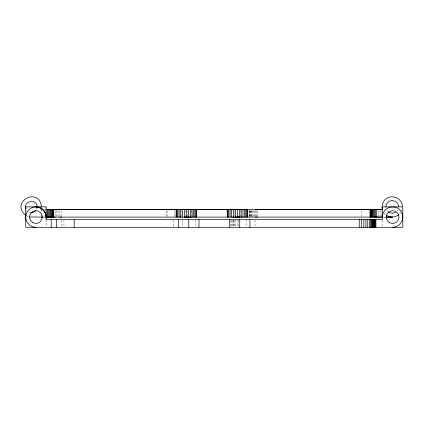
<?xml version="1.0" encoding="UTF-8"?>
<svg xmlns="http://www.w3.org/2000/svg" width="424" height="424" viewBox="0 0 424 424"><rect width="100%" height="100%" fill="white"/><g stroke="black" fill="none" stroke-linecap="round" stroke-linejoin="round"><path stroke-width="0.32" stroke-dasharray="2.12 1.59" d="M41.255 216.463L41.255 215.191L41.255 217.099M41.255 209.472L41.255 212.011L41.377 209.472M55.242 216.473L55.247 210.113M56.456 216.473L56.456 209.477M58.04 216.473L58.046 209.477M59.879 216.473L59.885 210.113M61.867 216.473L61.862 210.108M166.319 216.463L166.319 210.108M167.072 216.463L167.072 210.108M174.322 216.463L174.322 210.108M181.435 216.473L181.435 210.113M185.113 216.473L185.113 210.113M187.599 216.463L187.599 210.108M190.864 216.463L190.864 209.472M191.282 216.473L191.282 209.472M234.313 216.473L234.313 210.113M240.318 216.473L240.318 210.113M249.349 216.473L249.349 210.113M249.513 216.473L249.513 210.113M249.709 216.473L249.709 209.477M250.187 216.473L250.187 210.113M250.558 216.473L250.558 209.477M251.321 216.473L251.321 210.113M251.851 216.473L251.851 210.113M252.842 216.473L252.842 210.113M253.488 216.473L253.488 210.113M254.638 216.473L254.638 209.477M255.365 216.473L255.365 210.113M256.599 216.473L256.599 210.113M257.352 216.463L257.352 210.108M361.805 216.463L361.81 210.108M378.494 216.431L378.494 210.707M380.036 216.431L380.036 210.707M381.25 216.431L381.25 210.707M37.089 207.511L36.443 209.652M43.211 217.088L45.167 217.077L42.983 217.099M44.372 209.472L45.177 209.472M30.268 212.572L28.684 212.005M27.157 216.192L28.101 216.595M26.617 210.134L26.956 210.585M382.416 220.268L382.416 225.997M255.025 220.268L255.025 225.997M246.111 219.627L246.111 225.997M238.41 220.268L238.41 225.997M237.101 219.627L237.101 225.997M235.839 220.268L235.839 225.997M234.647 220.268L234.647 225.997M233.534 220.268L233.534 225.997M233.37 219.627L233.37 225.997M232.532 220.268L232.532 225.997M231.652 220.268L231.652 225.997M230.916 220.268L230.916 225.997M195.151 219.627L195.151 225.997M182.415 219.627L182.415 225.997M173.522 220.268L173.522 225.997M63.939 220.268L63.939 225.997M61.395 220.268L61.395 225.997M46.105 219.627L46.105 225.997M397.86 209.896A6.339 6.339 0 0 1 396.896 211.242M387.939 211.544A6.339 6.339 0 0 1 386.889 210.262M402.196 209.218A10.192 10.192 0 0 1 401.258 211.709M400.707 212.625A10.192 10.192 0 0 1 399.71 213.876M385.305 214.358A10.192 10.192 0 0 1 384.229 213.177M385.601 217.099L383.052 217.099L385.601 217.099"/><path stroke-width="0.64" d="M45.819 217.072L47.117 217.067L47.122 209.435L45.819 209.451M47.96 217.067L47.96 209.435M48.946 217.067L48.946 209.435M49.889 217.067L49.889 209.435M50.753 217.067L50.753 209.435M51.532 217.067L51.532 209.435M52.205 217.067L52.205 209.435M52.756 217.067L52.756 209.435M53.175 217.067L53.175 209.435M53.578 217.099L53.578 209.472M176.167 209.477L176.167 217.109L176.363 209.472L53.551 209.477M176.941 217.099L176.941 209.472M177.884 217.099L177.884 209.472M179.151 217.099L179.151 209.472M180.693 217.099L180.693 209.472M182.458 217.099L182.458 209.472M186.359 217.099L186.359 209.472M190.259 217.109L190.259 209.477M193.561 217.109L193.561 209.477M194.833 217.109L194.833 209.477M392.608 227.275A10.192 10.192 0 0 0 402.8 217.083A10.192 10.192 0 0 0 392.608 206.891A10.192 10.192 0 0 0 382.416 217.083L196.354 217.099L196.354 209.472L243.683 209.472M196.551 209.477L196.551 217.109L195.771 217.109L195.771 209.477L196.354 209.472L227.317 209.472L227.317 217.099L227.121 209.477M227.9 217.099L227.9 209.472M228.838 217.099L228.838 209.472M230.105 217.099L230.105 209.472M231.652 217.099L231.652 209.472M233.412 217.099L233.412 209.472M237.313 209.472L237.313 217.099L239.163 217.109M241.214 217.109L241.214 209.477M242.973 217.109L242.973 209.477M244.521 217.109L244.521 209.477M245.788 217.109L245.788 209.477M246.731 217.109L246.731 209.477M370.12 217.109L370.12 209.472L382.416 209.435L376.735 209.472L376.735 217.099M370.221 217.099L370.221 209.472M370.496 217.099L370.496 209.472M370.915 217.099L370.915 209.472M371.466 217.099L371.466 209.472M372.139 217.099L372.139 209.472M372.913 217.099L372.919 209.472M373.783 217.099L373.783 209.472M374.721 217.099L374.726 209.472M375.712 217.099L375.712 209.472M35.918 227.275A10.192 10.192 0 0 1 25.726 217.083L25.726 216.971M46.105 218.413L46.015 215.286A10.261 10.261 0 0 0 36.04 206.891A10.245 10.245 0 0 1 46.11 216.155M35.817 210.585L33.581 212.244L30.825 212.652M395.619 212.292L392.481 213.246L389.285 212.504A6.339 6.339 0 0 1 388.358 211.899M180.02 217.109L180.741 217.109M192.242 209.472L191.977 209.477L192.242 217.099M232.389 209.477L234.313 209.477M232.389 217.109L234.313 217.109M190.397 209.477L191.653 209.477M190.397 217.109L191.653 217.109M240.853 209.477L241.818 209.477M240.853 217.109L241.818 217.109M237.938 209.477L239.163 209.477M29.59 216.982L42.559 217.093M59.885 209.477L61.862 209.472M184.509 209.477L188.797 209.472M235.463 209.477L239.751 209.472M255.365 209.477L369.452 209.472M59.879 217.109L61.862 217.099M184.509 217.109L188.797 217.099M235.463 217.109L239.751 217.099M255.365 217.109L257.352 217.099M46.046 209.472L192.602 209.472M196.354 209.477L180.02 209.477L180.741 209.477M230.974 209.477L374.774 209.435M47.117 217.067L53.45 217.067M374.774 217.067L382.416 217.067M41.255 217.099L42.421 217.099M46.046 217.099L196.354 217.109M55.242 209.477L54.219 209.472M55.242 217.109L54.219 217.099M189.358 209.472L189.894 209.477M189.358 217.099L189.894 217.109M242.931 209.472L243.196 209.477M242.931 217.099L243.196 217.109M26.251 215.721C9.227 202.54 38.738 185.585 41.579 206.949M26.092 209.143C22.499 200.944 37.296 197.997 37.116 206.949M382.517 209.88L382.082 207.257A10.192 10.192 0 0 1 384.822 199.953C390.499 193.344 402.514 197.86 402.456 206.573M398.602 206.7C398.639 201.289 391.161 198.474 387.637 202.587A6.339 6.339 0 0 0 385.935 207.124M382.082 207.257L382.432 209.488M375.934 219.627L375.934 227.275M375.261 219.627L375.261 227.275M374.62 219.627L374.62 227.275M374.026 219.627L374.026 227.275M373.502 219.627L373.502 227.275M373.046 219.627L373.046 227.275M372.68 219.627L372.68 227.275M372.41 219.627L372.41 227.275M372.246 219.627L372.246 227.275M372.166 219.627L372.166 227.275M371.578 219.627L371.578 227.275M370.629 219.627L370.629 227.275M369.352 219.627L369.352 227.275M367.767 219.627L367.767 227.275M365.917 219.627L365.917 227.275M363.85 219.627L363.85 227.275M361.608 219.627L361.608 227.275M359.245 219.627L359.245 227.275M249.932 219.627L249.932 227.275M239.74 219.627L239.74 227.275M229.548 219.627L229.548 227.275M198.978 219.627L198.978 227.275M188.786 219.627L188.786 227.275M178.594 219.627L178.594 227.275M74.131 219.627L74.131 227.275M56.297 219.627L56.297 227.275M51.203 219.627L51.203 227.275M398.942 214.613A10.192 10.192 0 0 1 397.654 215.562L395.232 216.664L392.608 217.099L386.238 217.099L392.608 217.099L389.963 216.839L387.472 215.906A10.192 10.192 0 0 1 386.556 215.355M25.726 217.083A10.192 10.192 0 0 1 35.918 206.891A10.192 10.192 0 0 1 46.105 217.083M184.371 209.472L184.371 217.099L188.346 217.109L188.346 209.477L184.371 209.472M235.325 209.472L235.325 217.099L239.3 217.109L239.3 209.477L235.325 209.472M247.309 209.477L247.309 217.109L247.309 209.477M46.105 206.891L25.726 206.891L25.726 227.275L402.8 227.275L402.8 206.891L382.416 206.891L382.416 219.627L46.105 219.627L46.105 206.891M389.126 222.415A6.371 6.371 0 0 0 398.968 217.427A6.371 6.371 0 0 0 389.73 211.401A6.371 6.371 0 0 0 389.126 222.415M32.733 222.595A6.371 6.371 0 0 0 42.283 217.083A6.371 6.371 0 0 0 32.733 211.565A6.371 6.371 0 0 0 32.733 222.595"/></g></svg>
